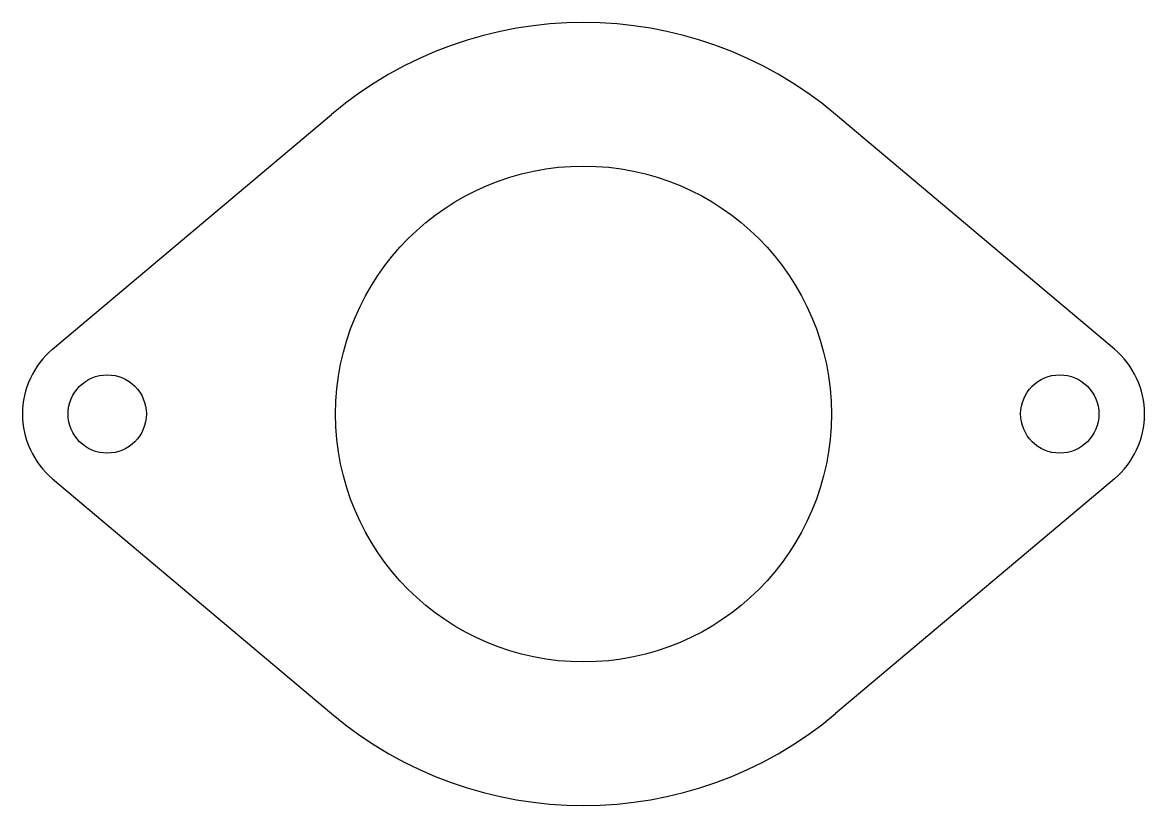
# Model space of a CAD drawing. Header units: millimetres. Extents: x 83.2 to 126.2, y 71.2 to 143.2.
# Drawn here: x 83.15 to 126.15, y 113.16 to 143.16 of the extents above.
import ezdxf

# ---------------------------------------------------------------- set-up
doc = ezdxf.new("R2010")
doc.units = ezdxf.units.MM

msp = doc.modelspace()

# ---------------------------------------------------------------- linework, layer by layer
at = {"color": 7, "linetype": 'Continuous', "lineweight": 25}
for p, q in [((84.308, 130.652), (94.993, 139.642)), ((124.993, 130.652), (114.308, 139.642)), ((84.308, 125.678), (94.993, 116.687)), ((124.993, 125.678), (114.308, 116.687))]:
    msp.add_line(p, q, dxfattribs=at)
for centre, radius in [((104.651, 128.165), 9.5), ((86.401, 128.165), 1.5), ((122.901, 128.165), 1.5)]:
    msp.add_circle(centre, radius, dxfattribs=at)
for centre, radius, start, end in [((104.651, 128.165), 15, 49.9216, 130.0784), ((86.401, 128.165), 3.25, 130.0784, 229.9216), ((122.901, 128.165), 3.25, 310.0784, 49.9216), ((104.651, 128.165), 15, 229.9216, 310.0784)]:
    msp.add_arc(centre, radius, start, end, dxfattribs=at)

doc.saveas('drawing.dxf')
